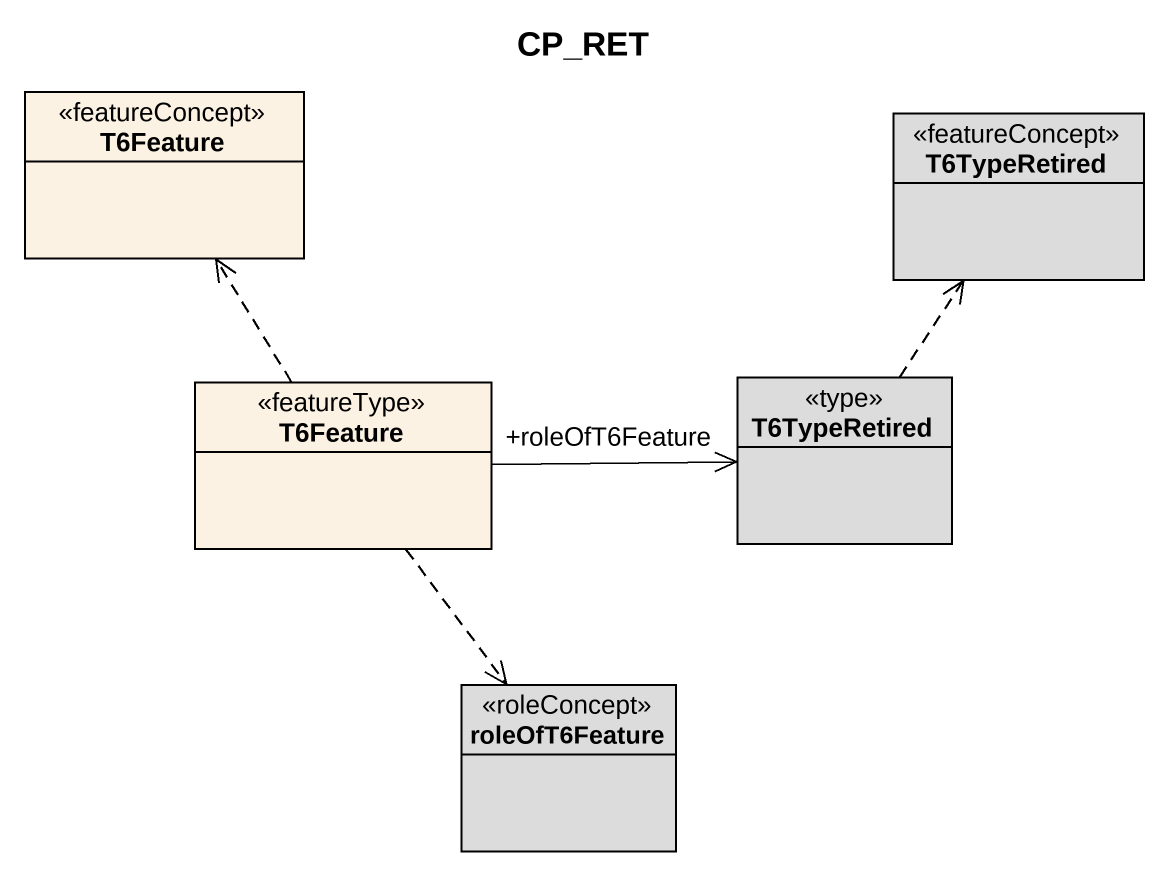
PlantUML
@startuml
title CP_RET
hide circle
hide empty members
class T6Feature <<featureConcept>>
class T6TypeRetired <<featureConcept>> #DCDCDC
class "T6Feature" as T6Feature_2 <<featureType>>
class "T6TypeRetired" as T6TypeRetired_2 <<type>> #DCDCDC
class roleOfT6Feature <<roleConcept>> #DCDCDC
T6Feature_2 .up.> T6Feature
T6Feature_2 -right-> "+roleOfT6Feature" T6TypeRetired_2
T6Feature_2 ..> roleOfT6Feature
T6TypeRetired_2 .up.> T6TypeRetired
@enduml
